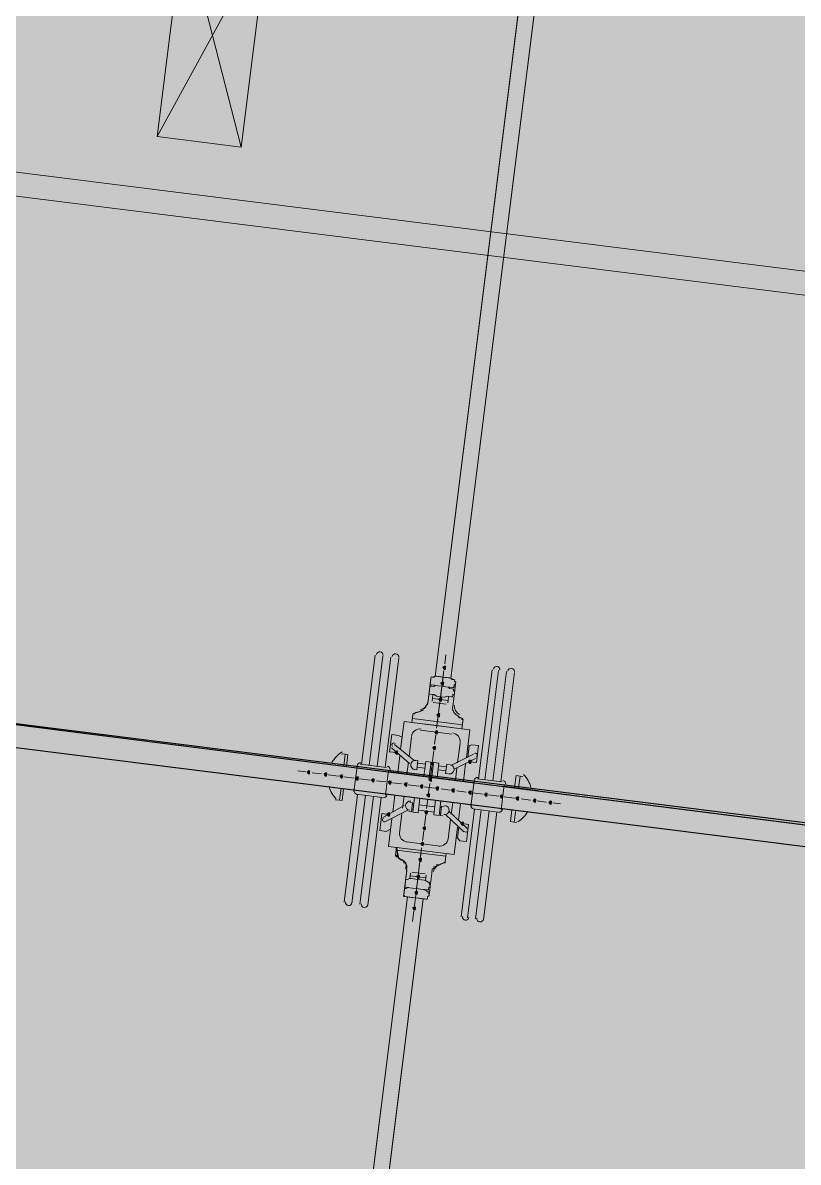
# Model space of a CAD drawing. Header units: metres. Extents: x -4 to 509425, y 7549 to 4732445.
# Drawn here: x 475981.97 to 475986.93, y 4719763.64 to 4719770.93 of the extents above; entities that cross this region are included whole.
import ezdxf

# ---------------------------------------------------------------- set-up
doc = ezdxf.new("R2010")
doc.units = ezdxf.units.M
doc.header["$LTSCALE"] = 0.01
doc.header["$MEASUREMENT"] = 0
doc.layers.get('0').update_dxf_attribs({"lineweight": 0})
doc.layers.add('_SUBESTACIÓN', color=1, linetype='Continuous')
doc.layers.add('SUBESTACION LA VID', color=253, linetype='Continuous')

# ---------------------------------------------------------------- blocks, each defined once
blk = doc.blocks.new('A$Cfff6051d')
at = {"layer": 'SUBESTACION LA VID', "transparency": 33554687}
h = blk.add_hatch(color=256, dxfattribs=at)
h.dxf.hatch_style = 2
h.paths.add_polyline_path([(475984.6769, 4719766.8024), (475984.678, 4719766.8108), (475984.6696, 4719766.8118), (475984.6601, 4719766.8045), (475984.6675, 4719766.795), (475984.6759, 4719766.794)])
h = blk.add_hatch(color=256, dxfattribs=at)
h.dxf.hatch_style = 2
h.paths.add_polyline_path([(475984.6643, 4719766.7016), (475984.6653, 4719766.71), (475984.6569, 4719766.711), (475984.6475, 4719766.7037), (475984.6548, 4719766.6942), (475984.6632, 4719766.6932)])
h = blk.add_hatch(color=256, dxfattribs=at)
h.dxf.hatch_style = 2
h.paths.add_polyline_path([(475984.6516, 4719766.6008), (475984.6527, 4719766.6092), (475984.6443, 4719766.6102), (475984.6348, 4719766.6029), (475984.6422, 4719766.5934), (475984.6506, 4719766.5924)])
h = blk.add_hatch(color=256, dxfattribs=at)
h.dxf.hatch_style = 2
h.paths.add_polyline_path([(475984.639, 4719766.5), (475984.6401, 4719766.5084), (475984.6317, 4719766.5094), (475984.6222, 4719766.5021), (475984.6296, 4719766.4926), (475984.638, 4719766.4916)])
h = blk.add_hatch(color=256, dxfattribs=at)
h.dxf.hatch_style = 2
h.paths.add_polyline_path([(475984.6253, 4719766.3908), (475984.6264, 4719766.3992), (475984.618, 4719766.4002), (475984.6085, 4719766.3929), (475984.6159, 4719766.3834), (475984.6243, 4719766.3824)])
h = blk.add_hatch(color=256, dxfattribs=at)
h.dxf.hatch_style = 2
h.paths.add_polyline_path([(475984.6127, 4719766.29), (475984.6137, 4719766.2984), (475984.6053, 4719766.2994), (475984.5959, 4719766.2921), (475984.6032, 4719766.2826), (475984.6116, 4719766.2816)])
h = blk.add_hatch(color=256, dxfattribs=at)
h.dxf.hatch_style = 2
h.paths.add_polyline_path([(475984.3701, 4719766.2606), (475984.3711, 4719766.269), (475984.3627, 4719766.2701), (475984.3533, 4719766.2627), (475984.3606, 4719766.2533), (475984.369, 4719766.2522)])
h = blk.add_hatch(color=256, dxfattribs=at)
h.dxf.hatch_style = 2
h.paths.add_polyline_path([(475984.8405, 4719766.2017), (475984.8416, 4719766.2101), (475984.8332, 4719766.2111), (475984.8237, 4719766.2038), (475984.8311, 4719766.1943), (475984.8395, 4719766.1933)])
h = blk.add_hatch(color=256, dxfattribs=at)
h.dxf.hatch_style = 2
h.paths.add_polyline_path([(475983.8083, 4719766.1348), (475983.8093, 4719766.1432), (475983.8009, 4719766.1443), (475983.7915, 4719766.1369), (475983.7988, 4719766.1275), (475983.8072, 4719766.1264)])
h = blk.add_hatch(color=256, dxfattribs=at)
h.dxf.hatch_style = 2
h.paths.add_polyline_path([(475983.9175, 4719766.1211), (475983.9185, 4719766.1295), (475983.9101, 4719766.1306), (475983.9007, 4719766.1233), (475983.908, 4719766.1138), (475983.9164, 4719766.1127)])
h = blk.add_hatch(color=256, dxfattribs=at)
h.dxf.hatch_style = 2
h.paths.add_polyline_path([(475984.6, 4719766.1892), (475984.6011, 4719766.1976), (475984.5927, 4719766.1986), (475984.5832, 4719766.1913), (475984.5906, 4719766.1818), (475984.599, 4719766.1808)])
h = blk.add_hatch(color=256, dxfattribs=at)
h.dxf.hatch_style = 2
h.paths.add_polyline_path([(475984.0183, 4719766.1085), (475984.0193, 4719766.1169), (475984.0109, 4719766.118), (475984.0015, 4719766.1106), (475984.0088, 4719766.1012), (475984.0172, 4719766.1001)])
h = blk.add_hatch(color=256, dxfattribs=at)
h.dxf.hatch_style = 2
h.paths.add_polyline_path([(475984.1191, 4719766.0959), (475984.1201, 4719766.1043), (475984.1117, 4719766.1053), (475984.1023, 4719766.098), (475984.1096, 4719766.0885), (475984.118, 4719766.0875)])
h = blk.add_hatch(color=256, dxfattribs=at)
h.dxf.hatch_style = 2
h.paths.add_polyline_path([(475984.2199, 4719766.0832), (475984.2209, 4719766.0916), (475984.2125, 4719766.0927), (475984.2031, 4719766.0853), (475984.2104, 4719766.0759), (475984.2188, 4719766.0748)])
h = blk.add_hatch(color=256, dxfattribs=at)
h.dxf.hatch_style = 2
h.paths.add_polyline_path([(475984.3291, 4719766.0695), (475984.3301, 4719766.0779), (475984.3217, 4719766.079), (475984.3123, 4719766.0716), (475984.3196, 4719766.0622), (475984.328, 4719766.0611)])
h = blk.add_hatch(color=256, dxfattribs=at)
h.dxf.hatch_style = 2
h.paths.add_polyline_path([(475984.4299, 4719766.0569), (475984.4309, 4719766.0653), (475984.4225, 4719766.0664), (475984.4131, 4719766.059), (475984.4204, 4719766.0496), (475984.4288, 4719766.0485)])
h = blk.add_hatch(color=256, dxfattribs=at)
h.dxf.hatch_style = 2
h.paths.add_polyline_path([(475984.5874, 4719766.0884), (475984.5885, 4719766.0968), (475984.5801, 4719766.0978), (475984.5706, 4719766.0905), (475984.5779, 4719766.081), (475984.5863, 4719766.0799)])
h = blk.add_hatch(color=256, dxfattribs=at)
h.dxf.hatch_style = 2
h.paths.add_polyline_path([(475984.5307, 4719766.0443), (475984.5317, 4719766.0527), (475984.5233, 4719766.0537), (475984.5139, 4719766.0464), (475984.5212, 4719766.0369), (475984.5296, 4719766.0359)])
h = blk.add_hatch(color=256, dxfattribs=at)
h.dxf.hatch_style = 2
h.paths.add_polyline_path([(475984.5748, 4719765.9875), (475984.5758, 4719765.9959), (475984.5674, 4719765.997), (475984.558, 4719765.9897), (475984.5653, 4719765.9802), (475984.5737, 4719765.9791)])
h = blk.add_hatch(color=256, dxfattribs=at)
h.dxf.hatch_style = 2
h.paths.add_polyline_path([(475984.6315, 4719766.0316), (475984.6325, 4719766.04), (475984.6241, 4719766.0411), (475984.6147, 4719766.0337), (475984.622, 4719766.0243), (475984.6304, 4719766.0232)])
h = blk.add_hatch(color=256, dxfattribs=at)
h.dxf.hatch_style = 2
h.paths.add_polyline_path([(475984.7323, 4719766.019), (475984.7333, 4719766.0274), (475984.7249, 4719766.0284), (475984.7155, 4719766.0211), (475984.7228, 4719766.0116), (475984.7312, 4719766.0106)])
h = blk.add_hatch(color=256, dxfattribs=at)
h.dxf.hatch_style = 2
h.paths.add_polyline_path([(475984.8415, 4719766.0053), (475984.8425, 4719766.0137), (475984.8341, 4719766.0148), (475984.8247, 4719766.0074), (475984.832, 4719765.998), (475984.8404, 4719765.9969)])
h = blk.add_hatch(color=256, dxfattribs=at)
h.dxf.hatch_style = 2
h.paths.add_polyline_path([(475984.9423, 4719765.9927), (475984.9434, 4719766.0011), (475984.9349, 4719766.0021), (475984.9255, 4719765.9948), (475984.9328, 4719765.9853), (475984.9412, 4719765.9843)])
h = blk.add_hatch(color=256, dxfattribs=at)
h.dxf.hatch_style = 2
h.paths.add_polyline_path([(475985.0431, 4719765.98), (475985.0442, 4719765.9884), (475985.0358, 4719765.9895), (475985.0263, 4719765.9821), (475985.0336, 4719765.9727), (475985.042, 4719765.9716)])
h = blk.add_hatch(color=256, dxfattribs=at)
h.dxf.hatch_style = 2
h.paths.add_polyline_path([(475985.1439, 4719765.9674), (475985.145, 4719765.9758), (475985.1366, 4719765.9768), (475985.1271, 4719765.9695), (475985.1345, 4719765.96), (475985.1429, 4719765.959)])
h = blk.add_hatch(color=256, dxfattribs=at)
h.dxf.hatch_style = 2
h.paths.add_polyline_path([(475985.2531, 4719765.9537), (475985.2542, 4719765.9621), (475985.2458, 4719765.9631), (475985.2363, 4719765.9558), (475985.2437, 4719765.9463), (475985.2521, 4719765.9453)])
h = blk.add_hatch(color=256, dxfattribs=at)
h.dxf.hatch_style = 2
h.paths.add_polyline_path([(475985.3539, 4719765.9411), (475985.355, 4719765.9495), (475985.3466, 4719765.9505), (475985.3371, 4719765.9432), (475985.3445, 4719765.9337), (475985.3529, 4719765.9327)])
h = blk.add_hatch(color=256, dxfattribs=at)
h.dxf.hatch_style = 2
h.paths.add_polyline_path([(475984.3206, 4719765.8658), (475984.3217, 4719765.8742), (475984.3133, 4719765.8753), (475984.3038, 4719765.8679), (475984.3111, 4719765.8585), (475984.3195, 4719765.8574)])
h = blk.add_hatch(color=256, dxfattribs=at)
h.dxf.hatch_style = 2
h.paths.add_polyline_path([(475984.5611, 4719765.8783), (475984.5621, 4719765.8867), (475984.5537, 4719765.8878), (475984.5443, 4719765.8804), (475984.5516, 4719765.871), (475984.56, 4719765.8699)])
h = blk.add_hatch(color=256, dxfattribs=at)
h.dxf.hatch_style = 2
h.paths.add_polyline_path([(475984.5484, 4719765.7775), (475984.5495, 4719765.7859), (475984.5411, 4719765.787), (475984.5316, 4719765.7796), (475984.539, 4719765.7702), (475984.5474, 4719765.7691)])
h = blk.add_hatch(color=256, dxfattribs=at)
h.dxf.hatch_style = 2
h.paths.add_polyline_path([(475984.791, 4719765.8068), (475984.7921, 4719765.8152), (475984.7837, 4719765.8163), (475984.7742, 4719765.809), (475984.7816, 4719765.7995), (475984.79, 4719765.7984)])
h = blk.add_hatch(color=256, dxfattribs=at)
h.dxf.hatch_style = 2
h.paths.add_polyline_path([(475984.5358, 4719765.6767), (475984.5369, 4719765.6851), (475984.5285, 4719765.6862), (475984.519, 4719765.6788), (475984.5263, 4719765.6694), (475984.5347, 4719765.6683)])
h = blk.add_hatch(color=256, dxfattribs=at)
h.dxf.hatch_style = 2
h.paths.add_polyline_path([(475984.5232, 4719765.5759), (475984.5242, 4719765.5843), (475984.5158, 4719765.5854), (475984.5064, 4719765.578), (475984.5137, 4719765.5686), (475984.5221, 4719765.5675)])
h = blk.add_hatch(color=256, dxfattribs=at)
h.dxf.hatch_style = 2
h.paths.add_polyline_path([(475984.5095, 4719765.4667), (475984.5105, 4719765.4751), (475984.5021, 4719765.4762), (475984.4927, 4719765.4688), (475984.5, 4719765.4594), (475984.5084, 4719765.4583)])
h = blk.add_hatch(color=256, dxfattribs=at)
h.dxf.hatch_style = 2
h.paths.add_polyline_path([(475984.4968, 4719765.3659), (475984.4979, 4719765.3743), (475984.4895, 4719765.3754), (475984.48, 4719765.368), (475984.4874, 4719765.3586), (475984.4958, 4719765.3575)])
h = blk.add_hatch(color=256, dxfattribs=at)
h.dxf.hatch_style = 2
h.paths.add_polyline_path([(475984.4842, 4719765.2651), (475984.4852, 4719765.2735), (475984.4768, 4719765.2746), (475984.4674, 4719765.2672), (475984.4747, 4719765.2578), (475984.4831, 4719765.2567)])
at = {"layer": 'SUBESTACION LA VID', "lineweight": 15}
for p, q in [((475984.6107, 4719766.7509), (475985.3427, 4719772.5892)), ((475984.7116, 4719766.7383), (475985.4435, 4719772.5765)), ((475982.8331, 4719770.199), (475983.5414, 4719771.4925)), ((476073.0778, 4719758.5438), (475977.8264, 4719770.4854)), ((476073.0589, 4719758.3926), (475977.8075, 4719770.3342)), ((476072.6429, 4719755.0745), (475976.8959, 4719767.0782)), ((476072.6239, 4719754.9233), (475976.8769, 4719766.927)), ((475984.2265, 4719766.8844), (475984.139, 4719766.1872)), ((475984.1895, 4719766.1809), (475984.2769, 4719766.8781)), ((475984.3273, 4719766.8718), (475984.2399, 4719766.1746)), ((475984.2903, 4719766.1683), (475984.3777, 4719766.8655)), ((475984.6791, 4719766.8874), (475984.6717, 4719766.8286)), ((475984.6664, 4719766.7866), (475984.658, 4719766.7194)), ((475984.8867, 4719766.0935), (475984.9741, 4719766.7907)), ((475985.0161, 4719766.7855), (475984.9287, 4719766.0882)), ((475984.5813, 4719766.7205), (475984.574, 4719766.6617)), ((475984.9791, 4719766.0819), (475985.0665, 4719766.7791)), ((475985.1169, 4719766.7728), (475985.0295, 4719766.0756)), ((475984.5634, 4719766.5777), (475984.574, 4719766.6617)), ((475984.6538, 4719766.6858), (475984.6454, 4719766.6186)), ((475984.7336, 4719766.6417), (475984.723, 4719766.5577)), ((475984.7336, 4719766.6417), (475984.7409, 4719766.7005)), ((475984.5907, 4719766.5913), (475984.5928, 4719766.6081)), ((475984.6821, 4719766.5714), (475984.5981, 4719766.5819)), ((475984.5991, 4719766.5903), (475984.5991, 4719766.5903)), ((475984.6411, 4719766.585), (475984.6327, 4719766.5178)), ((475984.6831, 4719766.5798), (475984.6831, 4719766.5798)), ((475984.6936, 4719766.5955), (475984.6915, 4719766.5787)), ((475984.4878, 4719766.5189), (475984.5141, 4719766.5242)), ((475984.7577, 4719766.4936), (475984.7818, 4719766.4821)), ((475984.3901, 4719766.2837), (475984.4122, 4719766.4601)), ((475984.8322, 4719766.4075), (475984.4122, 4719766.4601)), ((475984.7849, 4719766.439), (475984.4657, 4719766.479)), ((475984.6274, 4719766.4758), (475984.6201, 4719766.417)), ((475984.4436, 4719766.2344), (475984.4594, 4719766.3604)), ((475984.7177, 4719766.3792), (475984.5161, 4719766.4044)), ((475984.6148, 4719766.375), (475984.6074, 4719766.3162)), ((475984.8101, 4719766.2311), (475984.8322, 4719766.4075)), ((475984.3313, 4719766.2911), (475984.4467, 4719766.1913)), ((475984.3512, 4719766.3142), (475984.4751, 4719766.2134)), ((475984.6022, 4719766.2742), (475984.5937, 4719766.207)), ((475984.7544, 4719766.1954), (475984.7702, 4719766.3214)), ((475984.011, 4719766.2545), (475984.0362, 4719766.2513)), ((475984.3711, 4719766.1325), (475984.3848, 4719766.2417)), ((475984.5391, 4719766.1115), (475984.5507, 4719766.2039)), ((475984.5843, 4719766.1997), (475984.5507, 4719766.2039)), ((475984.8552, 4719766.251), (475984.7187, 4719766.1828)), ((475984.8689, 4719766.2237), (475984.7323, 4719766.1555)), ((475984.8741, 4719766.1975), (475984.8321, 4719766.2027)), ((475983.7831, 4719766.138), (475983.7327, 4719766.1443)), ((475983.8839, 4719766.1254), (475983.8251, 4719766.1327)), ((475984.1107, 4719766.1652), (475983.8923, 4719766.1926)), ((475984.0917, 4719766.014), (475984.1117, 4719766.1736)), ((475984.2987, 4719766.1672), (475984.1306, 4719766.1883)), ((475984.3133, 4719766.1483), (475984.2933, 4719765.9887)), ((475984.8583, 4719766.0714), (475984.3123, 4719766.1399)), ((475984.4299, 4719766.1252), (475984.4394, 4719766.2008)), ((475984.5454, 4719766.1619), (475984.495, 4719766.1682)), ((475984.5486, 4719766.1871), (475984.4982, 4719766.1934)), ((475984.5727, 4719766.1073), (475984.5843, 4719766.1997)), ((475984.5958, 4719766.1556), (475984.579, 4719766.1577)), ((475984.5895, 4719766.1734), (475984.5811, 4719766.1062)), ((475984.599, 4719766.1808), (475984.5822, 4719766.1829)), ((475984.5895, 4719766.1052), (475984.6011, 4719766.1976)), ((475984.6347, 4719766.1933), (475984.6011, 4719766.1976)), ((475984.6231, 4719766.1009), (475984.6347, 4719766.1933)), ((475984.6798, 4719766.145), (475984.6294, 4719766.1513)), ((475984.683, 4719766.1702), (475984.6326, 4719766.1765)), ((475984.7019, 4719766.1849), (475984.6851, 4719766.187)), ((475984.7407, 4719766.0862), (475984.7502, 4719766.1618)), ((475984.7911, 4719766.0799), (475984.8048, 4719766.1891)), ((475983.9931, 4719766.1117), (475983.9259, 4719766.1201)), ((475984.0939, 4719766.099), (475984.0267, 4719766.1075)), ((475984.1947, 4719766.0864), (475984.1275, 4719766.0948)), ((475984.2955, 4719766.0738), (475984.2367, 4719766.0811)), ((475984.3963, 4719766.0611), (475984.3375, 4719766.0685)), ((475984.5055, 4719766.0474), (475984.4383, 4719766.0558)), ((475984.5758, 4719766.0642), (475984.5685, 4719766.0054)), ((475984.8594, 4719766.0798), (475984.8394, 4719765.9202)), ((475984.8783, 4719766.0945), (475985.0379, 4719766.0745)), ((475985.0326, 4719765.896), (475985.0526, 4719766.0556)), ((475985.1702, 4719766.1091), (475985.1534, 4719766.1112)), ((475984.0928, 4719766.0224), (475983.8744, 4719766.0498)), ((475984.0161, 4719765.9552), (475984.0256, 4719766.0308)), ((475984.0285, 4719765.3052), (475984.1148, 4719765.994)), ((475984.1652, 4719765.9877), (475984.0789, 4719765.2989)), ((475984.2744, 4719765.974), (475984.1064, 4719765.9951)), ((475984.8404, 4719765.9286), (475984.2944, 4719765.9971)), ((475984.3395, 4719765.8805), (475984.3532, 4719765.9897)), ((475984.6063, 4719766.0348), (475984.5391, 4719766.0432)), ((475984.7071, 4719766.0221), (475984.6483, 4719766.0295)), ((475984.8079, 4719766.0095), (475984.7491, 4719766.0169)), ((475984.9171, 4719765.9958), (475984.8499, 4719766.0042)), ((475985.0179, 4719765.9832), (475984.9507, 4719765.9916)), ((475985.0515, 4719766.0472), (475985.2699, 4719766.0198)), ((475983.9993, 4719765.9573), (475983.9741, 4719765.9605)), ((475984.1293, 4719765.2925), (475984.2156, 4719765.9814)), ((475984.266, 4719765.9751), (475984.1797, 4719765.2862)), ((475984.2754, 4719765.8459), (475984.413, 4719765.9225)), ((475984.4025, 4719765.9068), (475984.412, 4719765.9824)), ((475984.4739, 4719765.9319), (475984.4655, 4719765.933)), ((475984.4792, 4719765.9739), (475984.4676, 4719765.8815)), ((475984.5128, 4719765.9697), (475984.5012, 4719765.8773)), ((475984.6083, 4719765.9151), (475984.5075, 4719765.9277)), ((475984.5632, 4719765.9634), (475984.5558, 4719765.9046)), ((475984.6136, 4719765.9571), (475984.602, 4719765.8647)), ((475984.6472, 4719765.9529), (475984.6356, 4719765.8605)), ((475984.6503, 4719765.9098), (475984.6419, 4719765.9109)), ((475984.7133, 4719765.8678), (475984.7228, 4719765.9434)), ((475984.7595, 4719765.8279), (475984.7732, 4719765.9371)), ((475985.1187, 4719765.9705), (475985.0515, 4719765.979)), ((475985.2195, 4719765.9579), (475985.1607, 4719765.9653)), ((475985.3203, 4719765.9453), (475985.2615, 4719765.9526)), ((475985.4127, 4719765.9337), (475985.3623, 4719765.94)), ((475984.2891, 4719765.8186), (475984.4351, 4719765.8941)), ((475984.3121, 4719765.6621), (475984.3342, 4719765.8385)), ((475984.3825, 4719765.7471), (475984.3983, 4719765.8731)), ((475984.4697, 4719765.8983), (475984.4613, 4719765.8994)), ((475984.5012, 4719765.8773), (475984.4676, 4719765.8815)), ((475984.6041, 4719765.8815), (475984.5033, 4719765.8941)), ((475984.5506, 4719765.8626), (475984.5421, 4719765.7954)), ((475984.6356, 4719765.8605), (475984.602, 4719765.8647)), ((475984.6461, 4719765.8762), (475984.6377, 4719765.8773)), ((475984.6608, 4719765.8573), (475984.644, 4719765.8594)), ((475984.7931, 4719765.7554), (475984.6787, 4719765.8636)), ((475984.8131, 4719765.7785), (475984.6986, 4719765.8867)), ((475984.8625, 4719765.9003), (475984.7761, 4719765.2115)), ((475984.8181, 4719765.2062), (475984.9045, 4719765.895)), ((475984.8541, 4719765.9013), (475985.0137, 4719765.8813)), ((475984.9549, 4719765.8887), (475984.8685, 4719765.1999)), ((475984.9189, 4719765.1936), (475985.0053, 4719765.8824)), ((475985.0336, 4719765.9044), (475985.252, 4719765.877)), ((475985.0913, 4719765.8204), (475985.1008, 4719765.896)), ((475984.6933, 4719765.7082), (475984.7091, 4719765.8342)), ((475984.7321, 4719765.6095), (475984.7543, 4719765.7859)), ((475984.8246, 4719765.8026), (475984.7826, 4719765.8079)), ((475985.1165, 4719765.8172), (475985.1334, 4719765.8151)), ((475984.5379, 4719765.7618), (475984.5295, 4719765.6946)), ((475984.7321, 4719765.6095), (475984.3121, 4719765.6621)), ((475984.6796, 4719765.599), (475984.3604, 4719765.639)), ((475984.6282, 4719765.6651), (475984.4266, 4719765.6904)), ((475984.5242, 4719765.6526), (475984.5169, 4719765.5938)), ((475984.372, 4719765.5949), (475984.395, 4719765.5749)), ((475984.5116, 4719765.5518), (475984.5042, 4719765.493)), ((475984.6387, 4719765.5444), (475984.666, 4719765.558)), ((475984.4297, 4719765.5109), (475984.4191, 4719765.4269)), ((475984.4528, 4719765.4909), (475984.4507, 4719765.4741)), ((475984.4612, 4719765.4898), (475984.4612, 4719765.4898)), ((475984.5462, 4719765.4877), (475984.4622, 4719765.4982)), ((475984.5452, 4719765.4793), (475984.5452, 4719765.4793)), ((475984.5515, 4719765.4615), (475984.5536, 4719765.4783)), ((475984.5788, 4719765.4068), (475984.5893, 4719765.4908)), ((475984.4118, 4719765.3681), (475984.4191, 4719765.4269)), ((475984.499, 4719765.451), (475984.4916, 4719765.3922)), ((475984.5788, 4719765.4068), (475984.5714, 4719765.348)), ((475984.4338, 4719765.3397), (475983.7577, 4719759.9467)), ((475984.4863, 4719765.3502), (475984.4779, 4719765.283)), ((475984.5346, 4719765.3271), (475983.8585, 4719759.934)), ((475984.4737, 4719765.2494), (475984.4653, 4719765.1822))]:
    blk.add_line(p, q, dxfattribs=at)
at = {"layer": 'SUBESTACION LA VID', "lineweight": 0}
for p, q in [((475984.7116, 4719766.7383), (475984.6107, 4719766.7509)), ((475984.6817, 4719765.6158), (475984.6754, 4719765.5654)), ((475984.4338, 4719765.3397), (475984.5346, 4719765.3271))]:
    blk.add_line(p, q, dxfattribs=at)
at = {"layer": 'SUBESTACION LA VID', "lineweight": 15}
for points in [[(475984.7116, 4719766.7383), (475984.6107, 4719766.7509), (475985.3427, 4719772.5892), (475985.4435, 4719772.5765), (475984.7116, 4719766.7383)], [(475983.0038, 4719771.5599), (475983.5414, 4719771.4925), (475983.3708, 4719770.1316), (475982.8331, 4719770.199), (475983.0038, 4719771.5599), (475983.3708, 4719770.1316)], [(476073.0589, 4719758.3926), (476073.0778, 4719758.5438), (475977.8264, 4719770.4854), (475977.8075, 4719770.3342), (476073.0589, 4719758.3926)], [(476072.6239, 4719754.9233), (476072.6429, 4719755.0745), (475976.8959, 4719767.0782), (475976.8769, 4719766.927), (476072.6239, 4719754.9233)], [(475984.4689, 4719766.5042), (475984.4626, 4719766.4538), (475984.6222, 4719766.4338), (475984.6611, 4719766.7446), (475984.6359, 4719766.7478), (475984.6275, 4719766.7488), (475984.6191, 4719766.7499), (475984.6107, 4719766.7509), (475984.6013, 4719766.7436), (475984.5929, 4719766.7447), (475984.5845, 4719766.7457), (475984.5834, 4719766.7373), (475984.5824, 4719766.7289), (475984.5813, 4719766.7205), (475984.574, 4719766.6617), (475984.5634, 4719766.5777), (475984.5624, 4719766.5693), (475984.5529, 4719766.562), (475984.5519, 4719766.5536), (475984.5424, 4719766.5462), (475984.533, 4719766.5389), (475984.5319, 4719766.5305), (475984.5235, 4719766.5315), (475984.5141, 4719766.5242), (475984.4962, 4719766.5179), (475984.4878, 4719766.5189), (475984.4783, 4719766.5116), (475984.4699, 4719766.5126), (475984.4689, 4719766.5042)], [(475984.5813, 4719766.7205), (475984.5803, 4719766.7121), (475984.5792, 4719766.7037), (475984.5782, 4719766.6953), (475984.5866, 4719766.6942), (475984.6034, 4719766.6921), (475984.6118, 4719766.6911), (475984.6286, 4719766.689), (475984.6538, 4719766.6858), (475984.679, 4719766.6827), (475984.6958, 4719766.6806), (475984.7042, 4719766.6795), (475984.721, 4719766.6774), (475984.7294, 4719766.6763), (475984.7304, 4719766.6847), (475984.7315, 4719766.6931), (475984.7409, 4719766.7005), (475984.742, 4719766.7089), (475984.7346, 4719766.7184), (475984.7357, 4719766.7268), (475984.7273, 4719766.7278), (475984.7116, 4719766.7383), (475984.7031, 4719766.7394), (475984.6863, 4719766.7415), (475984.6611, 4719766.7446), (475984.6359, 4719766.7478), (475984.6191, 4719766.7499), (475984.6107, 4719766.7509), (475984.5929, 4719766.7447), (475984.5845, 4719766.7457), (475984.5834, 4719766.7373), (475984.5824, 4719766.7289), (475984.5813, 4719766.7205)], [(475984.7881, 4719766.4642), (475984.7818, 4719766.4138), (475984.6222, 4719766.4338), (475984.6611, 4719766.7446), (475984.6863, 4719766.7415), (475984.6947, 4719766.7404), (475984.7116, 4719766.7383), (475984.7189, 4719766.7289), (475984.7273, 4719766.7278), (475984.7357, 4719766.7268), (475984.7346, 4719766.7184), (475984.742, 4719766.7089), (475984.7409, 4719766.7005), (475984.7336, 4719766.6417), (475984.723, 4719766.5577), (475984.722, 4719766.5493), (475984.7209, 4719766.5409), (475984.7199, 4719766.5325), (475984.7283, 4719766.5314), (475984.7272, 4719766.523), (475984.7346, 4719766.5136), (475984.7419, 4719766.5041), (475984.7577, 4719766.4936), (475984.765, 4719766.4842), (475984.7818, 4719766.4821), (475984.7808, 4719766.4737), (475984.7892, 4719766.4726), (475984.7881, 4719766.4642)], [(475984.6454, 4719766.6186), (475984.6706, 4719766.6155), (475984.6884, 4719766.6218), (475984.6968, 4719766.6207), (475984.7136, 4719766.6186), (475984.722, 4719766.6175), (475984.7231, 4719766.6259), (475984.7241, 4719766.6343), (475984.7325, 4719766.6333), (475984.7336, 4719766.6417), (475984.7346, 4719766.6501), (475984.7273, 4719766.6595), (475984.7283, 4719766.6679), (475984.7199, 4719766.669), (475984.7031, 4719766.6711), (475984.6958, 4719766.6806), (475984.679, 4719766.6827), (475984.6538, 4719766.6858), (475984.6286, 4719766.689), (475984.6118, 4719766.6911), (475984.6023, 4719766.6837), (475984.5855, 4719766.6858), (475984.5771, 4719766.6869), (475984.5761, 4719766.6785), (475984.575, 4719766.6701), (475984.574, 4719766.6617), (475984.5729, 4719766.6533), (475984.5719, 4719766.6449), (475984.5708, 4719766.6365), (475984.5792, 4719766.6354), (475984.596, 4719766.6333), (475984.6044, 4719766.6323), (475984.6201, 4719766.6218), (475984.6454, 4719766.6186)], [(475984.6968, 4719766.6207), (475984.6936, 4719766.5955), (475984.5928, 4719766.6081), (475984.596, 4719766.6333)], [(475984.7881, 4719766.4642), (475984.7849, 4719766.439), (475984.7818, 4719766.4138), (475984.4626, 4719766.4538), (475984.4657, 4719766.479), (475984.4689, 4719766.5042)], [(475984.3617, 4719766.2617), (475984.3197, 4719766.267), (475984.3334, 4719766.3762), (475984.3754, 4719766.3709), (475984.3995, 4719766.3593), (475984.3901, 4719766.2837)], [(475984.8196, 4719766.3067), (475984.828, 4719766.3056), (475984.8185, 4719766.23)], [(475984.8741, 4719766.1975), (475984.8878, 4719766.3067), (475984.8458, 4719766.3119), (475984.828, 4719766.3056)], [(475984.0435, 4719766.1736), (475984.053, 4719766.2492), (475984.0362, 4719766.2513), (475984.0267, 4719766.1757)], [(475984.4761, 4719766.1535), (475984.4929, 4719766.1514), (475984.5003, 4719766.2102), (475984.4835, 4719766.2123)], [(475984.6945, 4719766.1261), (475984.6777, 4719766.1282), (475984.6851, 4719766.187)], [(475985.1187, 4719766.0388), (475985.1282, 4719766.1144), (475985.1534, 4719766.1112), (475985.1439, 4719766.0356)], [(475984.0088, 4719766.0329), (475983.9993, 4719765.9573), (475984.0161, 4719765.9552)], [(475984.4498, 4719765.9435), (475984.4666, 4719765.9414), (475984.4592, 4719765.8826), (475984.4424, 4719765.8847)], [(475984.6682, 4719765.9161), (475984.6514, 4719765.9182), (475984.644, 4719765.8594)], [(475984.3122, 4719765.8669), (475984.2702, 4719765.8721), (475984.2565, 4719765.7629), (475984.2985, 4719765.7577), (475984.3258, 4719765.7713), (475984.3342, 4719765.8385)], [(475985.126, 4719765.8928), (475985.1165, 4719765.8172), (475985.0913, 4719765.8204)], [(475984.7458, 4719765.7187), (475984.7542, 4719765.7176), (475984.7627, 4719765.7848)], [(475984.8246, 4719765.8026), (475984.8109, 4719765.6934), (475984.7689, 4719765.6987), (475984.7542, 4719765.7176)], [(475984.3562, 4719765.6054), (475984.3625, 4719765.6558), (475984.5221, 4719765.6358), (475984.4842, 4719765.3334), (475984.459, 4719765.3365), (475984.4506, 4719765.3376), (475984.4422, 4719765.3386), (475984.4338, 4719765.3397), (475984.4254, 4719765.3407), (475984.417, 4719765.3418), (475984.4097, 4719765.3512), (475984.4107, 4719765.3597), (475984.4118, 4719765.3681), (475984.4191, 4719765.4269), (475984.4297, 4719765.5109), (475984.4223, 4719765.5203), (475984.4234, 4719765.5287), (475984.4244, 4719765.5371), (475984.4255, 4719765.5455), (475984.4181, 4719765.555), (475984.4097, 4719765.556), (475984.4108, 4719765.5644), (475984.4034, 4719765.5739), (475984.395, 4719765.5749), (475984.3793, 4719765.5854), (475984.372, 4719765.5949), (475984.3636, 4719765.5959), (475984.3562, 4719765.6054)], [(475984.6754, 4719765.5654), (475984.6796, 4719765.599), (475984.6817, 4719765.6158), (475984.3625, 4719765.6558), (475984.3604, 4719765.639), (475984.3562, 4719765.6054)], [(475984.6754, 4719765.5654), (475984.6817, 4719765.6158), (475984.5221, 4719765.6358), (475984.4842, 4719765.3334), (475984.5094, 4719765.3302), (475984.5178, 4719765.3292), (475984.5346, 4719765.3271), (475984.543, 4719765.326), (475984.5514, 4719765.3249), (475984.5598, 4719765.3239), (475984.5609, 4719765.3323), (475984.5619, 4719765.3407), (475984.5714, 4719765.348), (475984.5788, 4719765.4068), (475984.5893, 4719765.4908), (475984.5903, 4719765.4992), (475984.5914, 4719765.5076), (475984.5924, 4719765.516), (475984.6019, 4719765.5234), (475984.603, 4719765.5318), (475984.6114, 4719765.5307), (475984.6208, 4719765.5381), (475984.6219, 4719765.5465), (475984.6387, 4719765.5444), (475984.6481, 4719765.5517), (475984.666, 4719765.558), (475984.6744, 4719765.557), (475984.6754, 4719765.5654)], [(475984.5494, 4719765.4447), (475984.5515, 4719765.4615), (475984.4507, 4719765.4741), (475984.4486, 4719765.4573)], [(475984.499, 4719765.451), (475984.5242, 4719765.4478), (475984.541, 4719765.4457), (475984.5494, 4719765.4447), (475984.5651, 4719765.4341), (475984.5735, 4719765.4331), (475984.5725, 4719765.4247), (475984.5798, 4719765.4152), (475984.5788, 4719765.4068), (475984.5693, 4719765.3995), (475984.5682, 4719765.3911), (475984.5672, 4719765.3827), (475984.5588, 4719765.3837), (475984.542, 4719765.3859), (475984.5336, 4719765.3869), (475984.5168, 4719765.389), (475984.4916, 4719765.3922), (475984.4664, 4719765.3953), (475984.4496, 4719765.3974), (475984.4412, 4719765.3985), (475984.4244, 4719765.4006), (475984.416, 4719765.4017), (475984.417, 4719765.4101), (475984.4181, 4719765.4185), (475984.4191, 4719765.4269), (475984.4202, 4719765.4353), (475984.4213, 4719765.4437), (475984.4223, 4719765.4521), (475984.4307, 4719765.451), (475984.4486, 4719765.4573), (475984.457, 4719765.4562), (475984.4738, 4719765.4541), (475984.499, 4719765.451)], [(475984.4338, 4719765.3397), (475984.5346, 4719765.3271), (475983.8585, 4719759.934), (475983.7577, 4719759.9467), (475984.4338, 4719765.3397)], [(475984.4118, 4719765.3681), (475984.4128, 4719765.3765), (475984.4139, 4719765.3849), (475984.4149, 4719765.3933), (475984.4233, 4719765.3922), (475984.4412, 4719765.3985), (475984.4496, 4719765.3974), (475984.4664, 4719765.3953), (475984.4916, 4719765.3922), (475984.5168, 4719765.389), (475984.5336, 4719765.3869), (475984.542, 4719765.3859), (475984.5577, 4719765.3753), (475984.5661, 4719765.3743), (475984.5651, 4719765.3659), (475984.5724, 4719765.3564), (475984.5714, 4719765.348), (475984.5619, 4719765.3407), (475984.5609, 4719765.3323), (475984.5598, 4719765.3239), (475984.5514, 4719765.3249), (475984.5346, 4719765.3271), (475984.5262, 4719765.3281), (475984.5094, 4719765.3302), (475984.4842, 4719765.3334), (475984.459, 4719765.3365), (475984.4422, 4719765.3386), (475984.4338, 4719765.3397), (475984.417, 4719765.3418), (475984.4086, 4719765.3428), (475984.4097, 4719765.3512), (475984.4107, 4719765.3597), (475984.4118, 4719765.3681)]]:
    blk.add_lwpolyline(points, dxfattribs=at)
at = {"layer": 'SUBESTACION LA VID'}
for points in [[(475984.6769, 4719766.8024), (475984.678, 4719766.8108), (475984.6696, 4719766.8118), (475984.6601, 4719766.8045), (475984.6675, 4719766.795), (475984.6759, 4719766.794)], [(475984.6643, 4719766.7016), (475984.6653, 4719766.71), (475984.6569, 4719766.711), (475984.6475, 4719766.7037), (475984.6548, 4719766.6942), (475984.6632, 4719766.6932)], [(475984.6516, 4719766.6008), (475984.6527, 4719766.6092), (475984.6443, 4719766.6102), (475984.6348, 4719766.6029), (475984.6422, 4719766.5934), (475984.6506, 4719766.5924)], [(475984.639, 4719766.5), (475984.6401, 4719766.5084), (475984.6317, 4719766.5094), (475984.6222, 4719766.5021), (475984.6296, 4719766.4926), (475984.638, 4719766.4916)], [(475984.6253, 4719766.3908), (475984.6264, 4719766.3992), (475984.618, 4719766.4002), (475984.6085, 4719766.3929), (475984.6159, 4719766.3834), (475984.6243, 4719766.3824)], [(475984.6127, 4719766.29), (475984.6137, 4719766.2984), (475984.6053, 4719766.2994), (475984.5959, 4719766.2921), (475984.6032, 4719766.2826), (475984.6116, 4719766.2816)], [(475984.3701, 4719766.2606), (475984.3711, 4719766.269), (475984.3627, 4719766.2701), (475984.3533, 4719766.2627), (475984.3606, 4719766.2533), (475984.369, 4719766.2522)], [(475984.8405, 4719766.2017), (475984.8416, 4719766.2101), (475984.8332, 4719766.2111), (475984.8237, 4719766.2038), (475984.8311, 4719766.1943), (475984.8395, 4719766.1933)], [(475983.8083, 4719766.1348), (475983.8093, 4719766.1432), (475983.8009, 4719766.1443), (475983.7915, 4719766.1369), (475983.7988, 4719766.1275), (475983.8072, 4719766.1264)], [(475983.9175, 4719766.1211), (475983.9185, 4719766.1295), (475983.9101, 4719766.1306), (475983.9007, 4719766.1233), (475983.908, 4719766.1138), (475983.9164, 4719766.1127)], [(475984.6, 4719766.1892), (475984.6011, 4719766.1976), (475984.5927, 4719766.1986), (475984.5832, 4719766.1913), (475984.5906, 4719766.1818), (475984.599, 4719766.1808)], [(475984.0183, 4719766.1085), (475984.0193, 4719766.1169), (475984.0109, 4719766.118), (475984.0015, 4719766.1106), (475984.0088, 4719766.1012), (475984.0172, 4719766.1001)], [(475984.1191, 4719766.0959), (475984.1201, 4719766.1043), (475984.1117, 4719766.1053), (475984.1023, 4719766.098), (475984.1096, 4719766.0885), (475984.118, 4719766.0875)], [(475984.2199, 4719766.0832), (475984.2209, 4719766.0916), (475984.2125, 4719766.0927), (475984.2031, 4719766.0853), (475984.2104, 4719766.0759), (475984.2188, 4719766.0748)], [(475984.3291, 4719766.0695), (475984.3301, 4719766.0779), (475984.3217, 4719766.079), (475984.3123, 4719766.0716), (475984.3196, 4719766.0622), (475984.328, 4719766.0611)], [(475984.4299, 4719766.0569), (475984.4309, 4719766.0653), (475984.4225, 4719766.0664), (475984.4131, 4719766.059), (475984.4204, 4719766.0496), (475984.4288, 4719766.0485)], [(475984.5874, 4719766.0884), (475984.5885, 4719766.0968), (475984.5801, 4719766.0978), (475984.5706, 4719766.0905), (475984.5779, 4719766.081), (475984.5863, 4719766.0799)], [(475984.5307, 4719766.0443), (475984.5317, 4719766.0527), (475984.5233, 4719766.0537), (475984.5139, 4719766.0464), (475984.5212, 4719766.0369), (475984.5296, 4719766.0359)], [(475984.5748, 4719765.9875), (475984.5758, 4719765.9959), (475984.5674, 4719765.997), (475984.558, 4719765.9897), (475984.5653, 4719765.9802), (475984.5737, 4719765.9791)], [(475984.6315, 4719766.0316), (475984.6325, 4719766.04), (475984.6241, 4719766.0411), (475984.6147, 4719766.0337), (475984.622, 4719766.0243), (475984.6304, 4719766.0232)], [(475984.7323, 4719766.019), (475984.7333, 4719766.0274), (475984.7249, 4719766.0284), (475984.7155, 4719766.0211), (475984.7228, 4719766.0116), (475984.7312, 4719766.0106)], [(475984.8415, 4719766.0053), (475984.8425, 4719766.0137), (475984.8341, 4719766.0148), (475984.8247, 4719766.0074), (475984.832, 4719765.998), (475984.8404, 4719765.9969)], [(475984.9423, 4719765.9927), (475984.9434, 4719766.0011), (475984.9349, 4719766.0021), (475984.9255, 4719765.9948), (475984.9328, 4719765.9853), (475984.9412, 4719765.9843)], [(475985.0431, 4719765.98), (475985.0442, 4719765.9884), (475985.0358, 4719765.9895), (475985.0263, 4719765.9821), (475985.0336, 4719765.9727), (475985.042, 4719765.9716)], [(475985.1439, 4719765.9674), (475985.145, 4719765.9758), (475985.1366, 4719765.9768), (475985.1271, 4719765.9695), (475985.1345, 4719765.96), (475985.1429, 4719765.959)], [(475985.2531, 4719765.9537), (475985.2542, 4719765.9621), (475985.2458, 4719765.9631), (475985.2363, 4719765.9558), (475985.2437, 4719765.9463), (475985.2521, 4719765.9453)], [(475985.3539, 4719765.9411), (475985.355, 4719765.9495), (475985.3466, 4719765.9505), (475985.3371, 4719765.9432), (475985.3445, 4719765.9337), (475985.3529, 4719765.9327)], [(475984.3206, 4719765.8658), (475984.3217, 4719765.8742), (475984.3133, 4719765.8753), (475984.3038, 4719765.8679), (475984.3111, 4719765.8585), (475984.3195, 4719765.8574)], [(475984.5611, 4719765.8783), (475984.5621, 4719765.8867), (475984.5537, 4719765.8878), (475984.5443, 4719765.8804), (475984.5516, 4719765.871), (475984.56, 4719765.8699)], [(475984.5484, 4719765.7775), (475984.5495, 4719765.7859), (475984.5411, 4719765.787), (475984.5316, 4719765.7796), (475984.539, 4719765.7702), (475984.5474, 4719765.7691)], [(475984.791, 4719765.8068), (475984.7921, 4719765.8152), (475984.7837, 4719765.8163), (475984.7742, 4719765.809), (475984.7816, 4719765.7995), (475984.79, 4719765.7984)], [(475984.5358, 4719765.6767), (475984.5369, 4719765.6851), (475984.5285, 4719765.6862), (475984.519, 4719765.6788), (475984.5263, 4719765.6694), (475984.5347, 4719765.6683)], [(475984.5232, 4719765.5759), (475984.5242, 4719765.5843), (475984.5158, 4719765.5854), (475984.5064, 4719765.578), (475984.5137, 4719765.5686), (475984.5221, 4719765.5675)], [(475984.5095, 4719765.4667), (475984.5105, 4719765.4751), (475984.5021, 4719765.4762), (475984.4927, 4719765.4688), (475984.5, 4719765.4594), (475984.5084, 4719765.4583)], [(475984.4968, 4719765.3659), (475984.4979, 4719765.3743), (475984.4895, 4719765.3754), (475984.48, 4719765.368), (475984.4874, 4719765.3586), (475984.4958, 4719765.3575)], [(475984.4842, 4719765.2651), (475984.4852, 4719765.2735), (475984.4768, 4719765.2746), (475984.4674, 4719765.2672), (475984.4747, 4719765.2578), (475984.4831, 4719765.2567)]]:
    blk.add_lwpolyline(points, close=True, dxfattribs=at)
at = {"layer": 'SUBESTACION LA VID', "lineweight": 0}
for points in [[(475984.6769, 4719766.8024), (475984.678, 4719766.8108), (475984.6696, 4719766.8118), (475984.6601, 4719766.8045), (475984.6675, 4719766.795), (475984.6759, 4719766.794)], [(475984.6643, 4719766.7016), (475984.6653, 4719766.71), (475984.6569, 4719766.711), (475984.6475, 4719766.7037), (475984.6548, 4719766.6942), (475984.6632, 4719766.6932)], [(475984.6516, 4719766.6008), (475984.6527, 4719766.6092), (475984.6443, 4719766.6102), (475984.6348, 4719766.6029), (475984.6422, 4719766.5934), (475984.6506, 4719766.5924)], [(475984.639, 4719766.5), (475984.6401, 4719766.5084), (475984.6317, 4719766.5094), (475984.6222, 4719766.5021), (475984.6296, 4719766.4926), (475984.638, 4719766.4916)], [(475984.6253, 4719766.3908), (475984.6264, 4719766.3992), (475984.618, 4719766.4002), (475984.6085, 4719766.3929), (475984.6159, 4719766.3834), (475984.6243, 4719766.3824)], [(475984.6127, 4719766.29), (475984.6137, 4719766.2984), (475984.6053, 4719766.2994), (475984.5959, 4719766.2921), (475984.6032, 4719766.2826), (475984.6116, 4719766.2816)], [(475984.3701, 4719766.2606), (475984.3711, 4719766.269), (475984.3627, 4719766.2701), (475984.3533, 4719766.2627), (475984.3606, 4719766.2533), (475984.369, 4719766.2522)], [(475984.8405, 4719766.2017), (475984.8416, 4719766.2101), (475984.8332, 4719766.2111), (475984.8237, 4719766.2038), (475984.8311, 4719766.1943), (475984.8395, 4719766.1933)], [(475983.8083, 4719766.1348), (475983.8093, 4719766.1432), (475983.8009, 4719766.1443), (475983.7915, 4719766.1369), (475983.7988, 4719766.1275), (475983.8072, 4719766.1264)], [(475983.9175, 4719766.1211), (475983.9185, 4719766.1295), (475983.9101, 4719766.1306), (475983.9007, 4719766.1233), (475983.908, 4719766.1138), (475983.9164, 4719766.1127)], [(475984.6, 4719766.1892), (475984.6011, 4719766.1976), (475984.5927, 4719766.1986), (475984.5832, 4719766.1913), (475984.5906, 4719766.1818), (475984.599, 4719766.1808)], [(475984.0183, 4719766.1085), (475984.0193, 4719766.1169), (475984.0109, 4719766.118), (475984.0015, 4719766.1106), (475984.0088, 4719766.1012), (475984.0172, 4719766.1001)], [(475984.1191, 4719766.0959), (475984.1201, 4719766.1043), (475984.1117, 4719766.1053), (475984.1023, 4719766.098), (475984.1096, 4719766.0885), (475984.118, 4719766.0875)], [(475984.2199, 4719766.0832), (475984.2209, 4719766.0916), (475984.2125, 4719766.0927), (475984.2031, 4719766.0853), (475984.2104, 4719766.0759), (475984.2188, 4719766.0748)], [(475984.3291, 4719766.0695), (475984.3301, 4719766.0779), (475984.3217, 4719766.079), (475984.3123, 4719766.0716), (475984.3196, 4719766.0622), (475984.328, 4719766.0611)], [(475984.4299, 4719766.0569), (475984.4309, 4719766.0653), (475984.4225, 4719766.0664), (475984.4131, 4719766.059), (475984.4204, 4719766.0496), (475984.4288, 4719766.0485)], [(475984.5874, 4719766.0884), (475984.5885, 4719766.0968), (475984.5801, 4719766.0978), (475984.5706, 4719766.0905), (475984.5779, 4719766.081), (475984.5863, 4719766.0799)], [(475984.5307, 4719766.0443), (475984.5317, 4719766.0527), (475984.5233, 4719766.0537), (475984.5139, 4719766.0464), (475984.5212, 4719766.0369), (475984.5296, 4719766.0359)], [(475984.5748, 4719765.9875), (475984.5758, 4719765.9959), (475984.5674, 4719765.997), (475984.558, 4719765.9897), (475984.5653, 4719765.9802), (475984.5737, 4719765.9791)], [(475984.6315, 4719766.0316), (475984.6325, 4719766.04), (475984.6241, 4719766.0411), (475984.6147, 4719766.0337), (475984.622, 4719766.0243), (475984.6304, 4719766.0232)], [(475984.7323, 4719766.019), (475984.7333, 4719766.0274), (475984.7249, 4719766.0284), (475984.7155, 4719766.0211), (475984.7228, 4719766.0116), (475984.7312, 4719766.0106)], [(475984.8415, 4719766.0053), (475984.8425, 4719766.0137), (475984.8341, 4719766.0148), (475984.8247, 4719766.0074), (475984.832, 4719765.998), (475984.8404, 4719765.9969)], [(475984.9423, 4719765.9927), (475984.9434, 4719766.0011), (475984.9349, 4719766.0021), (475984.9255, 4719765.9948), (475984.9328, 4719765.9853), (475984.9412, 4719765.9843)], [(475985.0431, 4719765.98), (475985.0442, 4719765.9884), (475985.0358, 4719765.9895), (475985.0263, 4719765.9821), (475985.0336, 4719765.9727), (475985.042, 4719765.9716)], [(475985.1439, 4719765.9674), (475985.145, 4719765.9758), (475985.1366, 4719765.9768), (475985.1271, 4719765.9695), (475985.1345, 4719765.96), (475985.1429, 4719765.959)], [(475985.2531, 4719765.9537), (475985.2542, 4719765.9621), (475985.2458, 4719765.9631), (475985.2363, 4719765.9558), (475985.2437, 4719765.9463), (475985.2521, 4719765.9453)], [(475985.3539, 4719765.9411), (475985.355, 4719765.9495), (475985.3466, 4719765.9505), (475985.3371, 4719765.9432), (475985.3445, 4719765.9337), (475985.3529, 4719765.9327)], [(475984.3206, 4719765.8658), (475984.3217, 4719765.8742), (475984.3133, 4719765.8753), (475984.3038, 4719765.8679), (475984.3111, 4719765.8585), (475984.3195, 4719765.8574)], [(475984.5611, 4719765.8783), (475984.5621, 4719765.8867), (475984.5537, 4719765.8878), (475984.5443, 4719765.8804), (475984.5516, 4719765.871), (475984.56, 4719765.8699)], [(475984.5484, 4719765.7775), (475984.5495, 4719765.7859), (475984.5411, 4719765.787), (475984.5316, 4719765.7796), (475984.539, 4719765.7702), (475984.5474, 4719765.7691)], [(475984.791, 4719765.8068), (475984.7921, 4719765.8152), (475984.7837, 4719765.8163), (475984.7742, 4719765.809), (475984.7816, 4719765.7995), (475984.79, 4719765.7984)], [(475984.5358, 4719765.6767), (475984.5369, 4719765.6851), (475984.5285, 4719765.6862), (475984.519, 4719765.6788), (475984.5263, 4719765.6694), (475984.5347, 4719765.6683)], [(475984.5232, 4719765.5759), (475984.5242, 4719765.5843), (475984.5158, 4719765.5854), (475984.5064, 4719765.578), (475984.5137, 4719765.5686), (475984.5221, 4719765.5675)], [(475984.5095, 4719765.4667), (475984.5105, 4719765.4751), (475984.5021, 4719765.4762), (475984.4927, 4719765.4688), (475984.5, 4719765.4594), (475984.5084, 4719765.4583)], [(475984.4968, 4719765.3659), (475984.4979, 4719765.3743), (475984.4895, 4719765.3754), (475984.48, 4719765.368), (475984.4874, 4719765.3586), (475984.4958, 4719765.3575)], [(475984.4842, 4719765.2651), (475984.4852, 4719765.2735), (475984.4768, 4719765.2746), (475984.4674, 4719765.2672), (475984.4747, 4719765.2578), (475984.4831, 4719765.2567)]]:
    blk.add_lwpolyline(points, close=True, dxfattribs=at)
for points in [[(475984.5634, 4719766.5777), (475984.5813, 4719766.7205), (475984.5824, 4719766.7289), (475984.5634, 4719766.5777), (475984.5834, 4719766.7373)], [(475984.4097, 4719765.3512), (475984.4297, 4719765.5109), (475984.4086, 4719765.3428)], [(475984.4297, 4719765.5109), (475984.4118, 4719765.3681), (475984.4297, 4719765.5109), (475984.4107, 4719765.3597)]]:
    blk.add_lwpolyline(points, dxfattribs=at)
at = {"layer": 'SUBESTACION LA VID'}
for points in [[(475976.8769, 4719766.927), (475976.8769, 4719766.927), (475976.8959, 4719767.0782), (475976.8959, 4719767.0782), (475976.8959, 4719767.0782), (476072.6239, 4719754.9233), (476072.6239, 4719754.9233), (476072.6239, 4719754.9233), (475976.8769, 4719766.927), (475976.8769, 4719766.927)], [(475976.8959, 4719767.0782), (475976.8959, 4719767.0782), (476072.6239, 4719754.9233), (476072.6239, 4719754.9233), (476072.6239, 4719754.9233), (476072.6429, 4719755.0745), (476072.6429, 4719755.0745), (476072.6429, 4719755.0745), (475976.8959, 4719767.0782), (475976.8959, 4719767.0782)], [(475984.372, 4719765.5949), (475984.372, 4719765.5949), (475984.3625, 4719765.6558), (475984.3625, 4719765.6558), (475984.3625, 4719765.6558), (475984.3793, 4719765.5854), (475984.3793, 4719765.5854), (475984.3793, 4719765.5854), (475984.372, 4719765.5949), (475984.372, 4719765.5949)]]:
    blk.add_open_spline(points, degree=3, knots=[0, 0, 0, 0, 1, 1, 1, 2, 2, 2, 3, 3, 3, 3], dxfattribs=at)
at = {"layer": 'SUBESTACION LA VID', "lineweight": 0}
for points in [[(475976.8769, 4719766.927), (475976.8769, 4719766.927), (475976.8959, 4719767.0782), (475976.8959, 4719767.0782), (475976.8959, 4719767.0782), (476072.6239, 4719754.9233), (476072.6239, 4719754.9233), (476072.6239, 4719754.9233), (475976.8769, 4719766.927), (475976.8769, 4719766.927)], [(475976.8959, 4719767.0782), (475976.8959, 4719767.0782), (476072.6239, 4719754.9233), (476072.6239, 4719754.9233), (476072.6239, 4719754.9233), (476072.6429, 4719755.0745), (476072.6429, 4719755.0745), (476072.6429, 4719755.0745), (475976.8959, 4719767.0782), (475976.8959, 4719767.0782)], [(475984.372, 4719765.5949), (475984.372, 4719765.5949), (475984.3625, 4719765.6558), (475984.3625, 4719765.6558), (475984.3625, 4719765.6558), (475984.3793, 4719765.5854), (475984.3793, 4719765.5854), (475984.3793, 4719765.5854), (475984.372, 4719765.5949), (475984.372, 4719765.5949)]]:
    blk.add_open_spline(points, degree=3, knots=[0, 0, 0, 0, 1, 1, 1, 2, 2, 2, 3, 3, 3, 3], dxfattribs=at)
at = {"layer": 'SUBESTACION LA VID', "lineweight": 15}
for points in [[(475984.2774, 4719766.8823), (475984.2788, 4719766.8939), (475984.2706, 4719766.9045), (475984.259, 4719766.906), (475984.2474, 4719766.9074), (475984.2368, 4719766.8992), (475984.2354, 4719766.8876)], [(475984.3782, 4719766.8697), (475984.3796, 4719766.8813), (475984.3714, 4719766.8919), (475984.3598, 4719766.8933), (475984.3482, 4719766.8948), (475984.3376, 4719766.8866), (475984.3362, 4719766.875)], [(475985.025, 4719766.7886), (475985.0265, 4719766.8002), (475985.0182, 4719766.8108), (475985.0067, 4719766.8122), (475984.9951, 4719766.8137), (475984.9845, 4719766.8055), (475984.983, 4719766.7939)], [(475985.1174, 4719766.777), (475985.1189, 4719766.7886), (475985.1107, 4719766.7992), (475985.0991, 4719766.8006), (475985.0875, 4719766.8021), (475985.0769, 4719766.7939), (475985.0754, 4719766.7823)], [(475984.3551, 4719766.3199), (475984.3499, 4719766.3246), (475984.3419, 4719766.3243), (475984.3371, 4719766.3191), (475984.3324, 4719766.3139), (475984.3327, 4719766.3059), (475984.3379, 4719766.3012)], [(475984.4877, 4719766.2118), (475984.4714, 4719766.2138), (475984.4566, 4719766.2023), (475984.4546, 4719766.1861), (475984.4526, 4719766.1698), (475984.4641, 4719766.155), (475984.4803, 4719766.153)], [(475984.8733, 4719766.234), (475984.8795, 4719766.2373), (475984.8818, 4719766.245), (475984.8785, 4719766.2512), (475984.8752, 4719766.2574), (475984.8675, 4719766.2597), (475984.8613, 4719766.2564)], [(475984.6987, 4719766.1256), (475984.715, 4719766.1236), (475984.7298, 4719766.1351), (475984.7318, 4719766.1513), (475984.7338, 4719766.1675), (475984.7223, 4719766.1824), (475984.7061, 4719766.1844)], [(475984.455, 4719765.9514), (475984.4388, 4719765.9534), (475984.424, 4719765.9419), (475984.422, 4719765.9256), (475984.4199, 4719765.9094), (475984.4314, 4719765.8946), (475984.4477, 4719765.8926)], [(475984.6661, 4719765.8652), (475984.6823, 4719765.8631), (475984.6971, 4719765.8747), (475984.6992, 4719765.8909), (475984.7012, 4719765.9071), (475984.6897, 4719765.9219), (475984.6735, 4719765.924)], [(475984.2805, 4719765.8429), (475984.2743, 4719765.8396), (475984.272, 4719765.8319), (475984.2753, 4719765.8257), (475984.2786, 4719765.8195), (475984.2863, 4719765.8172), (475984.2925, 4719765.8205)], [(475984.7987, 4719765.757), (475984.8039, 4719765.7523), (475984.8119, 4719765.7527), (475984.8166, 4719765.7578), (475984.8214, 4719765.763), (475984.821, 4719765.771), (475984.8159, 4719765.7758)], [(475984.0374, 4719765.3083), (475984.0359, 4719765.2967), (475984.0442, 4719765.2862), (475984.0558, 4719765.2847), (475984.0674, 4719765.2832), (475984.0779, 4719765.2915), (475984.0794, 4719765.3031)], [(475984.1382, 4719765.2957), (475984.1367, 4719765.2841), (475984.145, 4719765.2735), (475984.1566, 4719765.2721), (475984.1682, 4719765.2706), (475984.1787, 4719765.2788), (475984.1802, 4719765.2904)], [(475984.785, 4719765.2146), (475984.7836, 4719765.203), (475984.7918, 4719765.1924), (475984.8034, 4719765.191), (475984.815, 4719765.1895), (475984.8256, 4719765.1977), (475984.827, 4719765.2093)], [(475984.8774, 4719765.203), (475984.876, 4719765.1914), (475984.8842, 4719765.1808), (475984.8958, 4719765.1794), (475984.9074, 4719765.1779), (475984.918, 4719765.1862), (475984.9194, 4719765.1978)]]:
    blk.add_open_spline(points, degree=3, knots=[0, 0, 0, 0, 1, 1, 1, 2, 2, 2, 2], dxfattribs=at)
for points in [[(475984.5178, 4719766.5367), (475984.5413, 4719766.5427), (475984.5593, 4719766.5616), (475984.5642, 4719766.5853)], [(475984.4879, 4719766.5182), (475984.4827, 4719766.5172), (475984.4787, 4719766.513), (475984.4779, 4719766.5078)], [(475984.7326, 4719766.5642), (475984.7315, 4719766.54), (475984.7443, 4719766.5173), (475984.7655, 4719766.5056)], [(475984.7887, 4719766.4688), (475984.7892, 4719766.4741), (475984.7863, 4719766.4791), (475984.7816, 4719766.4814)], [(475984.5214, 4719766.4123), (475984.4912, 4719766.4161), (475984.4637, 4719766.3947), (475984.4599, 4719766.3646)], [(475984.7707, 4719766.3256), (475984.7745, 4719766.3558), (475984.7531, 4719766.3833), (475984.723, 4719766.3871)], [(475984.0165, 4719766.2671), (475983.9895, 4719766.2498), (475983.967, 4719766.2262), (475983.9511, 4719766.1982)], [(475984.1359, 4719766.1961), (475984.1243, 4719766.1976), (475984.1137, 4719766.1894), (475984.1123, 4719766.1778)], [(475984.3223, 4719766.1515), (475984.3237, 4719766.163), (475984.3155, 4719766.1736), (475984.3039, 4719766.1751)], [(475984.8835, 4719766.1024), (475984.8719, 4719766.1039), (475984.8614, 4719766.0956), (475984.8599, 4719766.084)], [(475985.0615, 4719766.0588), (475985.063, 4719766.0704), (475985.0547, 4719766.081), (475985.0431, 4719766.0824)], [(475985.2228, 4719766.0388), (475985.2142, 4719766.0698), (475985.1983, 4719766.0982), (475985.1763, 4719766.1217)], [(475983.932, 4719766.0465), (475983.9406, 4719766.0155), (475983.9565, 4719765.9871), (475983.9785, 4719765.9636)], [(475984.0923, 4719766.0182), (475984.0908, 4719766.0066), (475984.099, 4719765.996), (475984.1106, 4719765.9945)], [(475984.2786, 4719765.9735), (475984.2902, 4719765.972), (475984.3008, 4719765.9802), (475984.3023, 4719765.9918)], [(475984.8399, 4719765.9244), (475984.8384, 4719765.9128), (475984.8467, 4719765.9023), (475984.8583, 4719765.9008)], [(475985.0179, 4719765.8808), (475985.0295, 4719765.8793), (475985.04, 4719765.8876), (475985.0415, 4719765.8992)], [(475985.1383, 4719765.8182), (475985.1653, 4719765.8356), (475985.1878, 4719765.8592), (475985.2038, 4719765.8871)], [(475984.383, 4719765.7513), (475984.3793, 4719765.7212), (475984.4006, 4719765.6937), (475984.4308, 4719765.6899)], [(475984.6324, 4719765.6646), (475984.6626, 4719765.6608), (475984.6901, 4719765.6822), (475984.6939, 4719765.7124)], [(475984.3651, 4719765.6082), (475984.3646, 4719765.6029), (475984.3674, 4719765.5978), (475984.3722, 4719765.5955)], [(475984.4306, 4719765.5201), (475984.4317, 4719765.5443), (475984.4189, 4719765.567), (475984.3977, 4719765.5787)], [(475984.6454, 4719765.5476), (475984.622, 4719765.5416), (475984.604, 4719765.5227), (475984.599, 4719765.499)], [(475984.6659, 4719765.5587), (475984.6711, 4719765.5598), (475984.6751, 4719765.5639), (475984.6759, 4719765.5692)]]:
    blk.add_open_spline(points, degree=3, dxfattribs=at)

msp = doc.modelspace()

# ---------------------------------------------------------------- hatches: boundary and pattern name
at = {"layer": '_SUBESTACIÓN', "transparency": 33554559}
h = msp.add_hatch(color=1, dxfattribs=at)
h.dxf.hatch_style = 1
h.paths.add_polyline_path([(475968.6399, 4719805.825), (476089.9386, 4719790.615), (476078.1686, 4719696.74), (475956.8686, 4719711.9502)])

# ---------------------------------------------------------------- block references
at = {"linetype": 'Continuous'}
msp.add_blockref('A$Cfff6051d', (0, 0), dxfattribs=at)

doc.saveas('drawing.dxf')
